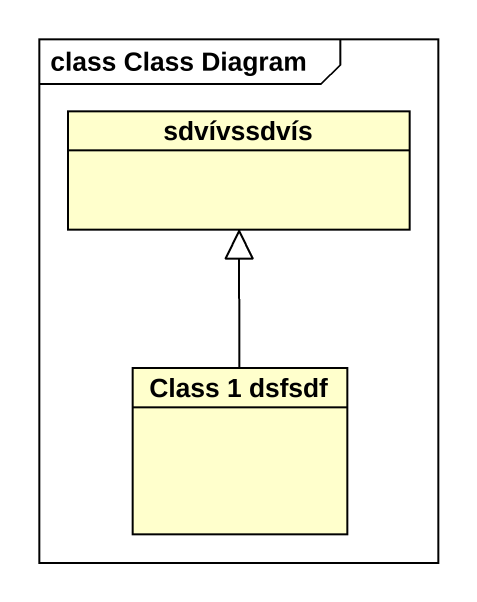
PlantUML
@startuml
mainframe class Class Diagram
hide circle
hide empty members
class sdvívssdvís
class "Class 1 dsfsdf" as Class_1_dsfsdf
Class_1_dsfsdf -up-|> sdvívssdvís
@enduml
